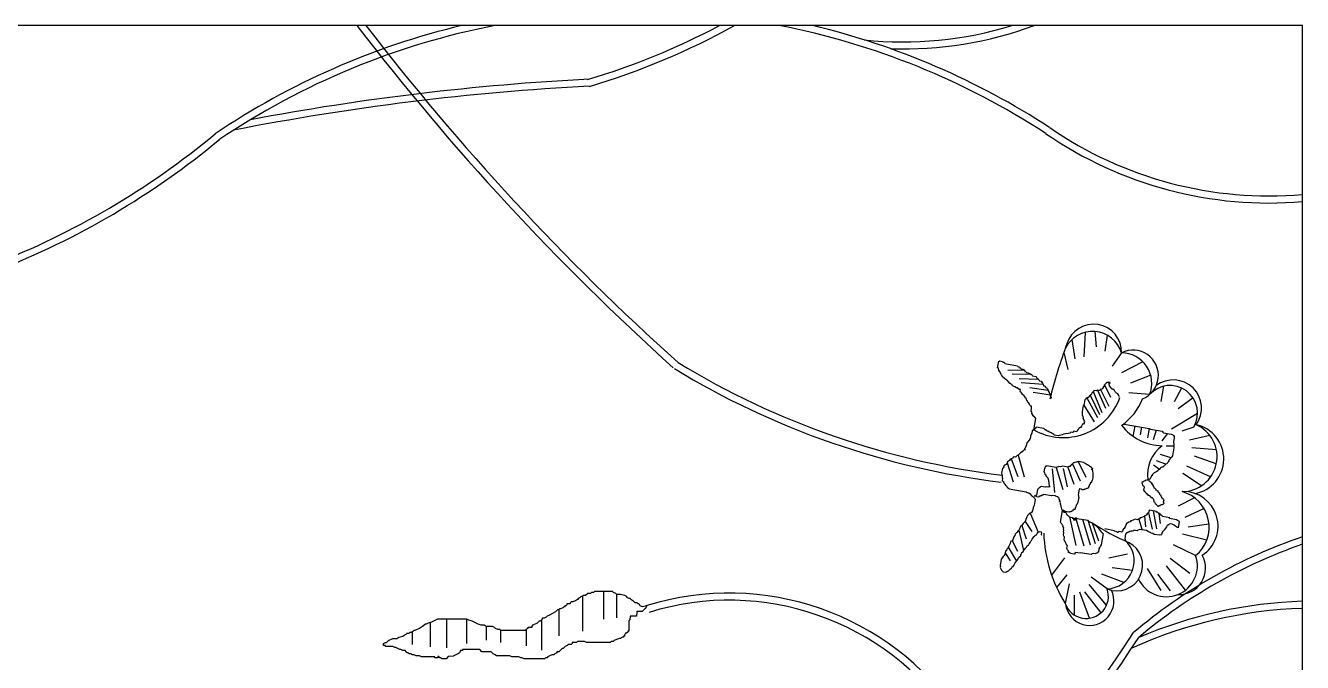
# Model space of a CAD drawing. Header units: millimetres. Extents: x 14385 to 129787, y 107826 to 186798.
# Drawn here: x 30049.3 to 30509.7, y 119709.5 to 119939.1 of the extents above; entities that cross this region are included whole.
import ezdxf

# ---------------------------------------------------------------- set-up
doc = ezdxf.new("R2010")
doc.units = ezdxf.units.MM
doc.header["$LTSCALE"] = 1000

msp = doc.modelspace()

# ---------------------------------------------------------------- linework, layer by layer
at = {"color": 251, "linetype": 'Continuous', "ltscale": 10}
for p, q in [((30426.54, 119825.93), (30427.6, 119819.04)), ((30431.35, 119828.54), (30430.82, 119819.75)), ((30434.82, 119828.83), (30435.33, 119823.32)), ((30439.27, 119827.51), (30438.4, 119821.74)), ((30423.62, 119821.23), (30425.08, 119815.11)), ((30444.48, 119821.16), (30441.04, 119816.36)), ((30452.17, 119817.92), (30444.47, 119813.93)), ((30409.47, 119814.88), (30403.49, 119814.78)), ((30411.93, 119813.34), (30405, 119813.41)), ((30414.36, 119811.58), (30407.55, 119811.74)), ((30454.96, 119813.08), (30447.67, 119810.25)), ((30416.22, 119809.71), (30408.27, 119810.29)), ((30418.04, 119807.62), (30411.35, 119808.53)), ((30418.83, 119805.94), (30412.59, 119806.88)), ((30434.2, 119807.24), (30437.38, 119799.66)), ((30435.8, 119807.71), (30438.64, 119801.18)), ((30436.88, 119807.89), (30439.88, 119801.95)), ((30438.34, 119809.63), (30440.45, 119805.14)), ((30454.56, 119806.11), (30447.04, 119806.76)), ((30459.59, 119809.1), (30458.59, 119803.64)), ((30466.1, 119808.46), (30463.47, 119803.53)), ((30430.84, 119802.33), (30434.58, 119796.32)), ((30431.88, 119804.9), (30435.74, 119797.87)), ((30433.2, 119805.9), (30436.48, 119798.94)), ((30470.23, 119804.92), (30464.81, 119800.96)), ((30471.87, 119799.28), (30462.46, 119793.65)), ((30448.66, 119791.05), (30449.33, 119794.78)), ((30451.29, 119791.55), (30451.79, 119794.34)), ((30454.38, 119793.87), (30453.84, 119790.5)), ((30456.99, 119793.26), (30455.87, 119789.74)), ((30470.46, 119794.32), (30466.2, 119792.97)), ((30460.98, 119792.12), (30458.95, 119789.38)), ((30476.33, 119791.31), (30468.95, 119789.64)), ((30407.16, 119784.21), (30409.39, 119776.5)), ((30462.26, 119783.34), (30458.47, 119784.55)), ((30463.29, 119787.5), (30460.58, 119787.51)), ((30478.65, 119786.13), (30469.75, 119786.91)), ((30478.61, 119781.12), (30470.75, 119783.89)), ((30403.27, 119781.5), (30405.33, 119774.67)), ((30404.72, 119782.95), (30407.04, 119776.53)), ((30419.45, 119779.3), (30420.33, 119770.8)), ((30420.87, 119779.78), (30423.27, 119771.92)), ((30423.43, 119779.46), (30424.86, 119772.84)), ((30425.09, 119779.97), (30427.23, 119773.84)), ((30426.72, 119781.1), (30429.54, 119775.07)), ((30428.87, 119781.95), (30431.63, 119776.33)), ((30458.13, 119779.05), (30456, 119780.67)), ((30460.45, 119781.01), (30457.07, 119782.24)), ((30476.58, 119776.44), (30468.03, 119780.25)), ((30473.3, 119773.25), (30466.54, 119777.69)), ((30470.75, 119768.91), (30464.91, 119765.85)), ((30474.22, 119765.02), (30467.28, 119761.81)), ((30409.67, 119760.41), (30412.11, 119756.73)), ((30411.56, 119763.31), (30414.41, 119756.49)), ((30425.64, 119761.99), (30427.96, 119751.7)), ((30427.88, 119761.77), (30430.89, 119751.56)), ((30430.34, 119761.14), (30433.12, 119751.95)), ((30432.27, 119760.79), (30434.97, 119752.4)), ((30450.65, 119761.23), (30451.72, 119757.59)), ((30452.76, 119762.42), (30453.09, 119758.37)), ((30454.2, 119763.42), (30455.5, 119757.54)), ((30455.8, 119764.18), (30457.1, 119757.75)), ((30457.93, 119763.17), (30458.42, 119759.57)), ((30407.38, 119757.17), (30409.14, 119749.95)), ((30408.55, 119758.91), (30410.07, 119754.14)), ((30433.81, 119759.85), (30436.13, 119753.37)), ((30475.15, 119753.61), (30466.44, 119755.77)), ((30475.98, 119759.37), (30468.44, 119758.25)), ((30403.57, 119751.13), (30406.57, 119746.07)), ((30405, 119753.42), (30406.89, 119749.6)), ((30471.17, 119748.08), (30463.18, 119751.97)), ((30402.5, 119749.02), (30404.3, 119746.14)), ((30423.9, 119747.2), (30419.23, 119741.04)), ((30446.57, 119748.52), (30439.88, 119747.15)), ((30469.04, 119741.62), (30462.02, 119747.02)), ((30448.37, 119742.68), (30441.04, 119743.59)), ((30453.63, 119743.37), (30458.65, 119735.5)), ((30467.47, 119735.55), (30460.65, 119744.38)), ((30421.07, 119736.5), (30424.86, 119741.09)), ((30425.56, 119737.87), (30424.16, 119730.8)), ((30439.04, 119730.18), (30432.74, 119737.6)), ((30439.26, 119736.06), (30433.48, 119740.31)), ((30445.23, 119738.3), (30437.29, 119741.42)), ((30457.4, 119741.4), (30461.99, 119735.41)), ((30248.66, 119732.67), (30249.4, 119733.04)), ((30248.66, 119732.3), (30248.66, 119732.67)), ((30249.4, 119733.04), (30249.77, 119733.41)), ((30249.77, 119733.41), (30250.14, 119733.41)), ((30250.14, 119733.41), (30250.51, 119733.78)), ((30250.14, 119733.41), (30250.14, 119720.79)), ((30250.51, 119733.78), (30251.25, 119733.78)), ((30251.25, 119733.78), (30251.99, 119734.52)), ((30251.99, 119734.52), (30253.1, 119734.52)), ((30253.1, 119734.52), (30253.47, 119734.89)), ((30253.47, 119734.89), (30254.2, 119734.89)), ((30254.2, 119734.89), (30254.57, 119735.26)), ((30254.57, 119735.26), (30260.86, 119735.26)), ((30257.72, 119735.26), (30257.72, 119725.2)), ((30260.86, 119735.26), (30261.23, 119734.89)), ((30261.23, 119734.89), (30261.97, 119734.52)), ((30261.97, 119734.52), (30262.34, 119734.15)), ((30262.34, 119734.15), (30262.34, 119725.6)), ((30262.34, 119734.15), (30263.82, 119734.15)), ((30263.82, 119734.15), (30265.3, 119733.78)), ((30265.3, 119733.78), (30266.04, 119733.41)), ((30266.04, 119733.41), (30266.04, 119733.04)), ((30266.04, 119733.04), (30266.78, 119732.67)), ((30266.78, 119732.67), (30267.15, 119732.67)), ((30267.15, 119732.67), (30267.52, 119732.3)), ((30427.42, 119733.83), (30427.43, 119726.65)), ((30432.86, 119725.48), (30429.4, 119734.85)), ((30437.08, 119727.46), (30431.24, 119735.03)), ((30238.3, 119726.74), (30240.52, 119727.85)), ((30240.52, 119727.85), (30240.89, 119728.22)), ((30240.89, 119728.22), (30241.26, 119728.59)), ((30241.26, 119728.59), (30241.63, 119728.59)), ((30241.63, 119728.59), (30242, 119728.96)), ((30241.63, 119728.59), (30241.63, 119719.19)), ((30242, 119728.96), (30242.37, 119728.96)), ((30242.37, 119728.96), (30243.11, 119729.33)), ((30243.11, 119729.33), (30243.48, 119729.7)), ((30243.48, 119729.7), (30243.85, 119729.7)), ((30243.85, 119729.7), (30243.85, 119730.07)), ((30243.85, 119730.07), (30244.22, 119730.07)), ((30244.22, 119730.07), (30244.59, 119730.44)), ((30244.59, 119730.44), (30244.59, 119730.81)), ((30244.59, 119730.81), (30245.7, 119730.81)), ((30245.7, 119730.81), (30246.07, 119731.56)), ((30246.07, 119731.56), (30246.81, 119731.56)), ((30246.81, 119731.56), (30247.55, 119731.93)), ((30247.55, 119731.93), (30248.29, 119732.3)), ((30248.29, 119732.3), (30248.66, 119732.3)), ((30267.52, 119732.3), (30268.26, 119731.93)), ((30268.26, 119731.93), (30269, 119731.18)), ((30269, 119731.18), (30269.74, 119731.18)), ((30269.74, 119727.85), (30269.54, 119726.26)), ((30269.74, 119731.18), (30270.11, 119730.81)), ((30271.59, 119727.85), (30269.74, 119727.85)), ((30270.11, 119730.81), (30270.48, 119730.81)), ((30270.48, 119730.81), (30270.85, 119730.07)), ((30270.85, 119730.07), (30271.59, 119729.7)), ((30271.59, 119729.7), (30273.35, 119730.03)), ((30271.96, 119728.22), (30271.59, 119727.85)), ((30272.33, 119728.59), (30271.96, 119728.22)), ((30272.66, 119728.96), (30272.33, 119728.59)), ((30273.13, 119729.49), (30272.66, 119728.96)), ((30273.35, 119730.03), (30273.13, 119729.49)), ((30192.44, 119722.67), (30193.54, 119723.41)), ((30193.54, 119723.41), (30193.91, 119723.41)), ((30193.91, 119723.41), (30194.65, 119723.78)), ((30194.65, 119723.78), (30195.76, 119724.15)), ((30195.21, 119723.97), (30195.21, 119715.18)), ((30195.76, 119724.15), (30196.5, 119724.52)), ((30196.5, 119724.52), (30197.24, 119724.89)), ((30197.24, 119724.89), (30197.98, 119725.26)), ((30197.98, 119725.26), (30208.34, 119725.26)), ((30201.09, 119725.26), (30201.09, 119714.78)), ((30208.34, 119725.26), (30208.34, 119716.38)), ((30208.34, 119725.26), (30209.08, 119724.89)), ((30209.08, 119724.89), (30210.19, 119724.52)), ((30210.19, 119724.52), (30210.93, 119724.15)), ((30210.93, 119724.15), (30211.67, 119723.78)), ((30211.67, 119723.78), (30212.41, 119723.41)), ((30212.41, 119723.41), (30213.52, 119723.04)), ((30232.38, 119723.04), (30233.86, 119723.78)), ((30233.86, 119723.78), (30234.6, 119724.52)), ((30234.6, 119724.52), (30234.97, 119724.52)), ((30234.97, 119724.52), (30235.34, 119724.89)), ((30235.34, 119724.89), (30235.71, 119725.26)), ((30235.34, 119724.89), (30235.34, 119713.98)), ((30235.71, 119725.26), (30235.71, 119725.63)), ((30235.71, 119725.63), (30236.45, 119725.63)), ((30236.45, 119725.63), (30237.19, 119726)), ((30237.19, 119726), (30237.56, 119726.37)), ((30237.56, 119726.37), (30238.3, 119726.74)), ((30267.15, 119724.89), (30266.78, 119724.52)), ((30266.78, 119724.52), (30266.78, 119720.82)), ((30267.32, 119726.26), (30267.15, 119724.89)), ((30269.54, 119726.26), (30267.32, 119726.26)), ((30183.93, 119718.6), (30185.41, 119718.97)), ((30185.41, 119718.97), (30185.78, 119719.34)), ((30185.78, 119719.34), (30186.52, 119719.71)), ((30186.52, 119719.71), (30186.89, 119720.08)), ((30186.89, 119720.08), (30187.63, 119720.08)), ((30187.63, 119720.08), (30188, 119720.45)), ((30188, 119720.45), (30188.37, 119720.45)), ((30188.37, 119720.45), (30189.11, 119720.82)), ((30188.74, 119720.63), (30188.74, 119715.98)), ((30189.11, 119720.82), (30189.48, 119721.19)), ((30189.48, 119721.19), (30189.85, 119721.19)), ((30189.85, 119721.19), (30191.33, 119721.93)), ((30191.33, 119721.93), (30192.44, 119722.67)), ((30213.52, 119723.04), (30214.63, 119723.04)), ((30214.63, 119723.04), (30215.37, 119722.67)), ((30215.37, 119722.67), (30215.37, 119717.58)), ((30215.37, 119722.67), (30217.59, 119722.67)), ((30217.59, 119722.67), (30218.33, 119722.3)), ((30218.33, 119722.3), (30218.7, 119721.93)), ((30218.7, 119721.93), (30219.44, 119721.56)), ((30219.44, 119721.56), (30220.18, 119721.56)), ((30220.18, 119721.56), (30220.55, 119721.19)), ((30220.55, 119721.19), (30220.55, 119716.78)), ((30220.55, 119721.19), (30229.79, 119721.19)), ((30229.79, 119721.56), (30230.53, 119721.93)), ((30229.79, 119721.19), (30229.79, 119721.56)), ((30229.79, 119721.19), (30229.79, 119715.58)), ((30230.53, 119721.93), (30230.53, 119722.3)), ((30230.53, 119722.3), (30232.01, 119722.3)), ((30232.01, 119722.67), (30232.38, 119723.04)), ((30232.01, 119722.3), (30232.01, 119722.67)), ((30265.3, 119718.97), (30264.93, 119718.97)), ((30264.93, 119718.97), (30264.93, 119718.6)), ((30265.67, 119720.08), (30265.3, 119719.34)), ((30265.3, 119719.34), (30265.3, 119718.97)), ((30266.04, 119720.08), (30265.67, 119720.08)), ((30266.41, 119720.45), (30266.04, 119720.08)), ((30266.78, 119720.82), (30266.41, 119720.82)), ((30266.41, 119720.82), (30266.41, 119720.45)), ((30178.38, 119716.38), (30179.12, 119716.75)), ((30178.38, 119715.64), (30178.38, 119716.38)), ((30179.12, 119715.64), (30178.38, 119715.64)), ((30179.12, 119716.75), (30179.49, 119716.75)), ((30179.12, 119715.27), (30179.12, 119715.64)), ((30181.71, 119715.27), (30179.12, 119715.27)), ((30179.49, 119716.75), (30179.86, 119717.12)), ((30179.86, 119717.12), (30180.23, 119717.49)), ((30180.23, 119717.49), (30181.71, 119718.23)), ((30181.71, 119718.23), (30183.19, 119718.23)), ((30182.45, 119714.9), (30181.71, 119715.27)), ((30182.82, 119714.9), (30182.45, 119714.9)), ((30183.56, 119714.53), (30182.82, 119714.9)), ((30183.19, 119718.23), (30183.93, 119718.6)), ((30184.3, 119714.16), (30183.56, 119714.53)), ((30184.67, 119714.16), (30184.3, 119714.16)), ((30185.41, 119713.79), (30184.67, 119714.16)), ((30213.15, 119714.16), (30206.86, 119714.16)), ((30206.86, 119714.16), (30206.86, 119713.79)), ((30213.89, 119713.42), (30213.15, 119714.16)), ((30242.74, 119714.53), (30241.63, 119713.42)), ((30243.11, 119714.53), (30242.74, 119714.53)), ((30243.85, 119715.27), (30243.11, 119714.53)), ((30244.59, 119715.64), (30243.85, 119715.27)), ((30244.96, 119716.01), (30244.59, 119715.64)), ((30246.07, 119716.01), (30244.96, 119716.01)), ((30246.44, 119716.38), (30246.07, 119716.01)), ((30247.92, 119716.75), (30246.44, 119716.75)), ((30246.44, 119716.75), (30246.44, 119716.38)), ((30248.29, 119717.12), (30247.92, 119716.75)), ((30250.88, 119717.12), (30248.29, 119717.12)), ((30251.62, 119716.75), (30250.88, 119717.12)), ((30260.12, 119716.75), (30251.62, 119716.75)), ((30260.49, 119717.12), (30260.12, 119716.75)), ((30261.23, 119717.12), (30260.49, 119717.12)), ((30261.6, 119717.49), (30261.23, 119717.12)), ((30262.34, 119717.86), (30261.6, 119717.49)), ((30263.45, 119718.23), (30262.34, 119717.86)), ((30263.82, 119718.23), (30263.45, 119718.23)), ((30264.56, 119718.6), (30263.82, 119718.23)), ((30264.93, 119718.6), (30264.56, 119718.6)), ((30186.15, 119713.79), (30185.41, 119713.79)), ((30186.52, 119713.42), (30186.15, 119713.79)), ((30186.89, 119713.04), (30186.52, 119713.42)), ((30187.26, 119713.04), (30186.89, 119713.04)), ((30187.63, 119712.67), (30187.26, 119713.04)), ((30188.37, 119712.67), (30187.63, 119712.67)), ((30188.74, 119712.3), (30188.37, 119712.67)), ((30189.48, 119712.3), (30188.74, 119712.3)), ((30190.22, 119711.93), (30189.48, 119712.3)), ((30191.33, 119711.93), (30190.22, 119711.93)), ((30192.07, 119711.56), (30191.33, 119711.93)), ((30196.87, 119711.56), (30192.07, 119711.56)), ((30196.87, 119711.19), (30196.87, 119711.56)), ((30197.98, 119711.19), (30196.87, 119711.19)), ((30198.35, 119711.64), (30197.98, 119711.64)), ((30197.98, 119711.64), (30197.98, 119711.19)), ((30198.72, 119711.26), (30198.35, 119711.64)), ((30199.09, 119711.26), (30198.72, 119711.26)), ((30199.46, 119710.89), (30199.09, 119711.26)), ((30199.83, 119710.89), (30199.46, 119710.89)), ((30200.95, 119710.82), (30199.83, 119710.89)), ((30201.67, 119711.71), (30200.95, 119710.82)), ((30203.47, 119711.79), (30201.67, 119711.71)), ((30205.46, 119712.71), (30203.47, 119711.79)), ((30205.75, 119713.04), (30205.46, 119712.71)), ((30206.12, 119713.79), (30205.75, 119713.04)), ((30206.86, 119713.79), (30206.12, 119713.79)), ((30217.22, 119713.42), (30213.89, 119713.42)), ((30217.96, 119712.67), (30217.22, 119713.42)), ((30218.7, 119712.3), (30217.96, 119712.67)), ((30219.07, 119711.93), (30218.7, 119712.3)), ((30223.87, 119711.93), (30219.07, 119711.93)), ((30224.61, 119711.56), (30223.87, 119711.93)), ((30227.2, 119711.56), (30224.61, 119711.56)), ((30227.94, 119711.19), (30227.2, 119711.56)), ((30228.31, 119711.19), (30227.94, 119711.19)), ((30229.05, 119710.82), (30228.31, 119711.19)), ((30236.45, 119710.82), (30229.05, 119710.82)), ((30236.82, 119711.19), (30236.45, 119710.82)), ((30237.56, 119711.19), (30236.82, 119711.19)), ((30238.3, 119711.93), (30237.56, 119711.56)), ((30237.56, 119711.56), (30237.56, 119711.19)), ((30239.04, 119712.3), (30238.3, 119711.93)), ((30239.78, 119712.3), (30239.04, 119712.3)), ((30240.15, 119712.67), (30239.78, 119712.3)), ((30240.89, 119713.04), (30240.15, 119712.67)), ((30241.63, 119713.42), (30240.89, 119713.42)), ((30240.89, 119713.42), (30240.89, 119713.04))]:
    msp.add_line(p, q, dxfattribs=at)
at = {"color": 252}
msp.add_lwpolyline([(29549.67, 117854.15), (30509.67, 117854.15), (30509.67, 119939.15), (29549.67, 119939.15)], close=True, dxfattribs=at)
at = {"color": 251, "linetype": 'Continuous', "ltscale": 10}
for points in [[(30409.4, 119786.54), (30409.61, 119786.5), (30409.69, 119786.93), (30409.94, 119787.1), (30410.02, 119787.53), (30410.34, 119788.13), (30410.46, 119788.76), (30411.29, 119789.71), (30411.62, 119790.31), (30411.85, 119791.59), (30412.18, 119792.19), (30412.33, 119793.04), (30412.62, 119793.43), (30412.83, 119793.39), (30413.56, 119797.44), (30413.39, 119797.69), (30413.18, 119797.73), (30413.21, 119797.94), (30412.83, 119798.23), (30412.13, 119799.23), (30412.21, 119799.66), (30411.86, 119800.16), (30412.05, 119801.23), (30411.95, 119801.9), (30411.74, 119801.94), (30411.36, 119802.23), (30411.22, 119802.7), (30410.87, 119803.2), (30410.66, 119803.24), (30410.52, 119803.7), (30410.56, 119803.91), (30410.35, 119803.95), (30410.21, 119804.42), (30410.04, 119804.67), (30409.65, 119804.96), (30409.69, 119805.17), (30409.17, 119805.93), (30408.74, 119806), (30408.78, 119806.21), (30408.43, 119806.72), (30408.22, 119806.76), (30408.26, 119806.97), (30408.04, 119807.01), (30407.87, 119807.26), (30407.99, 119807.9), (30407.56, 119807.97), (30406.79, 119808.55), (30406.57, 119808.59), (30405.97, 119808.92), (30405.55, 119809), (30405.37, 119809.25), (30405.16, 119809.29), (30404.99, 119809.54), (30405.03, 119809.75), (30404.6, 119809.83), (30404.43, 119810.08), (30404.21, 119810.12), (30403.87, 119810.62), (30403.65, 119810.66), (30403.3, 119811.16), (30403.09, 119811.2), (30402.92, 119811.45), (30402.7, 119811.49), (30402.32, 119811.78), (30402.36, 119811.99), (30401.93, 119812.07), (30401.76, 119812.32), (30401.8, 119812.53), (30401.37, 119812.61), (30401.45, 119813.04), (30401.23, 119813.07), (30401.06, 119813.33), (30401.1, 119813.54), (30400.89, 119813.58), (30400.92, 119813.79), (30400.58, 119814.29), (30400.61, 119814.51), (30400.19, 119814.58), (30400.27, 119815.01), (30400.09, 119815.26), (30400.13, 119815.47), (30399.96, 119815.72), (30399.74, 119815.76), (30400.17, 119818.1), (30400.38, 119818.07), (30400.63, 119818.24), (30401.48, 119818.09), (30401.65, 119817.83), (30402.08, 119817.76), (30402.43, 119817.26), (30406.9, 119816.45), (30407.07, 119816.2), (30407.49, 119816.12), (30407.46, 119815.91), (30408.09, 119815.79), (30408.06, 119815.58), (30408.23, 119815.33), (30408.87, 119815.21), (30409.47, 119814.88), (30409.43, 119814.67), (30409.64, 119814.63), (30409.6, 119814.42), (30410.03, 119814.34), (30410.2, 119814.09), (30410.84, 119813.98), (30411.23, 119813.69), (30411.44, 119813.65), (30411.83, 119813.36), (30412.04, 119813.32), (30412.21, 119813.07), (30412.39, 119812.82), (30413.67, 119812.59), (30413.8, 119812.12), (30414.01, 119812.08), (30414.4, 119811.79), (30414.36, 119811.58), (30414.58, 119811.54), (30414.92, 119811.04), (30415.56, 119810.92), (30415.52, 119810.71), (30415.74, 119810.67), (30415.91, 119810.42), (30415.87, 119810.21), (30416.22, 119809.71), (30416.18, 119809.49), (30416.39, 119809.46), (30416.36, 119809.24), (30416.99, 119809.13), (30416.96, 119808.91), (30417.13, 119808.66), (30417.34, 119808.62), (30417.69, 119808.12), (30417.9, 119808.08), (30417.83, 119807.66), (30418.04, 119807.62), (30418, 119807.41), (30418.35, 119806.9), (30418.31, 119806.69), (30418.49, 119806.44), (30418.7, 119806.4), (30418.62, 119805.98), (30418.83, 119805.94), (30418.76, 119805.51), (30418.93, 119805.26), (30419.14, 119805.22), (30419.07, 119804.8), (30418.64, 119804.87)], [(30443.52, 119805.17), (30443.55, 119805.36), (30443.43, 119805.76), (30443.17, 119806.38), (30442.65, 119806.66), (30442.16, 119807.13), (30441.86, 119807.56), (30441.37, 119808.03), (30441.01, 119808.1), (30440.7, 119808.53), (30440.07, 119809.22), (30440.1, 119809.4), (30439.95, 119809.62), (30440.05, 119810.17), (30440.23, 119810.14), (30440.3, 119810.51), (30439.93, 119810.58), (30439.72, 119810.43), (30439.16, 119810.52), (30438.95, 119810.37), (30438.91, 119810.19), (30438.7, 119810.04), (30438.45, 119809.7), (30438.23, 119809.55), (30438.13, 119809), (30437.91, 119808.85), (30437.63, 119808.33), (30437.41, 119808.18), (30437.38, 119807.99), (30437.01, 119808.06), (30436.76, 119807.73), (30436.36, 119807.61), (30435.8, 119807.71), (30435.59, 119807.56), (30435.37, 119807.41), (30434.45, 119807.57), (30434.42, 119807.39), (30434.2, 119807.24), (30433.95, 119806.9), (30433.73, 119806.75), (30433.63, 119806.2), (30433.41, 119806.05), (30433.23, 119806.08), (30433.2, 119805.9), (30432.95, 119805.56), (30432.76, 119805.59), (30432.69, 119805.23), (30432.48, 119805.08), (30432.29, 119805.11), (30432.26, 119804.92), (30432.08, 119804.96), (30431.67, 119804.84), (30431.61, 119804.47), (30431.39, 119804.32), (30431.17, 119804.17), (30430.84, 119802.33), (30430.62, 119802.18), (30430.22, 119799.97), (30430.31, 119799.38), (30430.21, 119798.83), (30430.48, 119798.21), (30430.56, 119797.62), (30430.53, 119797.44), (30430.83, 119797), (30430.95, 119796.6), (30430.91, 119796.42), (30431.1, 119796.38), (30431, 119795.83), (30430.75, 119795.5), (30430.35, 119795.38), (30430.03, 119794.68), (30429.78, 119794.34), (30429.74, 119794.16), (30429.56, 119794.19), (30429.16, 119794.07), (30429.09, 119793.7), (30428.87, 119793.55), (30428.69, 119793.59), (30428.59, 119793.03), (30428.37, 119792.88), (30428.16, 119792.73), (30427.24, 119792.9), (30426.99, 119792.56), (30426.77, 119792.41), (30426.22, 119792.51), (30425.78, 119792.21), (30425.38, 119792.09), (30424.21, 119791.92), (30423.62, 119791.84), (30423, 119791.57), (30422.6, 119791.45), (30422.02, 119791.37), (30421.62, 119791.25), (30420.33, 119791.48), (30419.99, 119791.73), (30419.66, 119791.98), (30419.47, 119792.02), (30419.14, 119792.27), (30418.62, 119792.55), (30418.44, 119792.58), (30417.92, 119792.87), (30417.55, 119792.94), (30417.4, 119793.15), (30417.22, 119793.19), (30417.25, 119793.37), (30416.88, 119793.44), (30416.73, 119793.65), (30416.39, 119793.9), (30413.63, 119794.4), (30413.57, 119794.04), (30413.38, 119794.07), (30412.83, 119793.39)], [(30445.01, 119795.42), (30445.44, 119795.48), (30454.38, 119793.87), (30454.89, 119793.64), (30459.09, 119792.88), (30459.31, 119792.56), (30459.56, 119792.37), (30462.4, 119791.86), (30462.65, 119791.67), (30462.92, 119791.62), (30463.14, 119791.3), (30463.37, 119790.98), (30463.45, 119790.69), (30463.16, 119789.06), (30463.24, 119788.77), (30463.33, 119788.47), (30463.28, 119788.2), (30463.34, 119787.77), (30463.25, 119787.23), (30463.33, 119786.93), (30462.82, 119784.08), (30462.61, 119783.7), (30462.42, 119783.46), (30462.1, 119783.23), (30461.9, 119782.85), (30461.55, 119782.49), (30461.5, 119782.22), (30461.29, 119781.84), (30461.11, 119781.59), (30460.92, 119781.35), (30460.74, 119781.1), (30460.45, 119781.01), (30460.1, 119780.66), (30459.92, 119780.41), (30459.6, 119780.19), (30459.28, 119779.97), (30458.98, 119779.88), (30458.53, 119779.68), (30458.32, 119779.3), (30458.13, 119779.05), (30457.68, 119778.85), (30457.49, 119778.61), (30457.01, 119778.27), (30456.72, 119778.19), (30456.24, 119777.85), (30455.92, 119777.63), (30455.73, 119777.39), (30455.55, 119777.14), (30455.5, 119776.87), (30455.2, 119776.78), (30455.16, 119776.51), (30454.97, 119776.26), (30454.92, 119775.99), (30454.74, 119775.75), (30453.95, 119775.43)], [(30409.89, 119786.1), (30409.56, 119786.16), (30409, 119785.92), (30408.58, 119785.48), (30408, 119785.08), (30407.58, 119784.64), (30407.16, 119784.21), (30406.8, 119784.1), (30406.41, 119783.83), (30406.19, 119783.53), (30405.69, 119783.62), (30405.33, 119783.52), (30405.27, 119783.19), (30404.72, 119782.95), (30404.33, 119782.68), (30404.11, 119782.37), (30403.72, 119782.1), (30403.33, 119781.83), (30403.27, 119781.5), (30403.04, 119781.2), (30402.82, 119780.9), (30402.43, 119780.63), (30402.04, 119780.36), (30401.98, 119780.03), (30401.76, 119779.73), (30401.53, 119779.43), (30401.23, 119777.78), (30401.31, 119777.26), (30401.42, 119776.9), (30401.36, 119776.57), (30401.46, 119776.21), (30401.57, 119775.85), (30401.45, 119775.19), (30401.72, 119774.8), (30401.99, 119774.41), (30402.09, 119774.05), (30402.39, 119773.83), (30402.66, 119773.44), (30402.96, 119773.21), (30403.07, 119772.85), (30403.37, 119772.63), (30403.67, 119772.4), (30403.97, 119772.18), (30410.07, 119771.08), (30410.37, 119770.85), (30411.02, 119770.73), (30411.46, 119770.31), (30411.73, 119769.92), (30412.03, 119769.7), (30412.33, 119769.47), (30412.63, 119769.25), (30412.9, 119768.86), (30413.2, 119768.64), (30413.3, 119768.28), (30412.92, 119766.13), (30412.6, 119765.34), (30412.39, 119764.18), (30411.94, 119763.58), (30411.56, 119763.31), (30411.2, 119763.21), (30410.94, 119762.74), (30410.55, 119762.47), (30410.3, 119762), (30409.95, 119761.04), (30409.67, 119760.41), (30409.45, 119760.11), (30409.03, 119759.68), (30408.55, 119758.91), (30408.19, 119758.81), (30407.93, 119758.34), (30407.59, 119757.38), (30407.17, 119756.95), (30406.72, 119756.35), (30406.33, 119756.08), (30406.11, 119755.78), (30406.02, 119755.28), (30405.6, 119754.85), (30405.54, 119754.52), (30405.23, 119753.72), (30405, 119753.42), (30404.45, 119753.18), (30404.3, 119752.36), (30404.05, 119751.89), (30403.79, 119751.43), (30403.57, 119751.13), (30403.31, 119750.66), (30403.09, 119750.36), (30403, 119749.87), (30402.61, 119749.6), (30402.4, 119748.44), (30402.18, 119748.14), (30401.76, 119747.7), (30401.53, 119747.4), (30401.08, 119746.8), (30400.67, 119744.49), (30400.77, 119744.13), (30400.71, 119743.8), (30400.95, 119743.25), (30401.22, 119742.86), (30401.49, 119742.47), (30401.79, 119742.25), (30402.45, 119742.13), (30402.98, 119742.2), (30403.36, 119742.47), (30403.72, 119742.58), (30404.14, 119743.01), (30404.37, 119743.31), (30404.76, 119743.58), (30405.01, 119744.05), (30405.37, 119744.16), (30405.6, 119744.46), (30405.85, 119744.92), (30406.1, 119745.39), (30406.36, 119745.85), (30406.78, 119746.29), (30407, 119746.59), (30407.23, 119746.89), (30407.29, 119747.22), (30407.7, 119747.65), (30408.09, 119747.92), (30408.18, 119748.42), (30408.41, 119748.72), (30408.5, 119749.21), (30408.86, 119749.32), (30409.08, 119749.62), (30409.14, 119749.95), (30409.56, 119750.38), (30409.78, 119750.68), (30410.2, 119751.12), (30410.46, 119751.58), (30410.85, 119751.85), (30411.07, 119752.15), (30411.3, 119752.45), (30411.52, 119752.75), (30411.77, 119753.22), (30412, 119753.52), (30412.25, 119753.99), (30412.48, 119754.29), (30412.93, 119754.89), (30413.35, 119755.32), (30413.74, 119755.59), (30413.96, 119755.89), (30414.18, 119756.19), (30414.41, 119756.49), (30415.13, 119756.7), (30415.46, 119756.64), (30415.56, 119756.28), (30415.44, 119755.62), (30415.58, 119755.43)], [(30433.94, 119779.51), (30433.79, 119779.73), (30433.61, 119779.76), (30433.27, 119780.01), (30432.94, 119780.26), (30432.6, 119780.51), (30432.27, 119780.77), (30432.08, 119780.8), (30431.75, 119781.05), (30431.41, 119781.3), (30431.04, 119781.37), (30430.89, 119781.58), (30428.87, 119781.95), (30428.47, 119781.83), (30428.07, 119781.71), (30427.66, 119781.6), (30427.26, 119781.48), (30427.08, 119781.51), (30426.83, 119781.18), (30426.61, 119781.03), (30426.39, 119780.87), (30426.36, 119780.69), (30426.14, 119780.54), (30425.96, 119780.57), (30425.89, 119780.2), (30425.71, 119780.24), (30425.68, 119780.05), (30425.31, 119780.12), (30425.09, 119779.97), (30423.25, 119780.3), (30422.85, 119780.18), (30422.45, 119780.07), (30421.89, 119780.17), (30421.68, 119780.02), (30421.28, 119779.9), (30420.87, 119779.78), (30417.38, 119780.41), (30417.34, 119780.23), (30417.16, 119780.26), (30416.94, 119780.11), (30416.84, 119779.56), (30416.66, 119779.59), (30416.43, 119778.3), (30416.61, 119778.27), (30416.73, 119777.87), (30416.85, 119777.46), (30417.18, 119777.21), (30417.11, 119776.85), (30417.45, 119776.59), (30417.6, 119776.38), (30417.93, 119776.13), (30417.87, 119775.76), (30418.05, 119775.72), (30418.02, 119775.54), (30418.17, 119775.32), (30418.1, 119774.95), (30418.22, 119774.55), (30418.19, 119774.37), (30418.3, 119773.97), (30418.39, 119773.38), (30418.35, 119773.2), (30418.51, 119772.98), (30418.69, 119772.95), (30418.32, 119773.01), (30418.29, 119772.83), (30417.89, 119772.71), (30417.33, 119772.81), (30416.93, 119772.69), (30415.46, 119772.96), (30415.24, 119772.81), (30415.03, 119772.66), (30414.84, 119772.69), (30414.81, 119772.51), (30414.59, 119772.36), (30414.56, 119772.17), (30414.12, 119771.87), (30413.76, 119769.84), (30413.57, 119769.88), (30413.51, 119769.51), (30412.95, 119769.61), (30413.87, 119769.44)], [(30433.94, 119779.51), (30433.66, 119778.99), (30433.94, 119779.51), (30433.84, 119778.96), (30433.99, 119778.74), (30434.16, 119777.57), (30434.08, 119776.06), (30433.91, 119775.14), (30433.69, 119774.99), (30433.63, 119774.62), (30433.38, 119774.29), (30433.19, 119774.32), (30433.09, 119773.77), (30432.84, 119773.43), (30432.77, 119773.06), (30432.56, 119772.91), (30432.49, 119772.54), (30432.27, 119772.39), (30432.06, 119772.24), (30431.87, 119772.28), (30431.65, 119772.13), (30431.44, 119771.97), (30431.25, 119772.01), (30431.04, 119771.86), (30430.85, 119771.89), (30430.63, 119771.74), (30430.27, 119771.81), (30429.93, 119772.06), (30429.38, 119772.16), (30429.16, 119772), (30428.8, 119769.98), (30428.95, 119769.76), (30428.88, 119769.39), (30429, 119768.99), (30428.6, 119766.78), (30428.38, 119766.63), (30428.35, 119766.45), (30428.13, 119766.29), (30428, 119765.56), (30427.78, 119765.41), (30427.68, 119764.85), (30427.46, 119764.7), (30427.28, 119764.74), (30427.25, 119764.55), (30427.03, 119764.4), (30426.84, 119764.43), (30426.78, 119764.07), (30426.41, 119764.13), (30426.38, 119763.95), (30426.16, 119763.8), (30425.79, 119763.86), (30425.57, 119763.71), (30424.1, 119763.98), (30423.77, 119764.23), (30423.58, 119764.26), (30423.43, 119764.48), (30423.06, 119764.55), (30422.91, 119764.76), (30422.95, 119764.95), (30422.8, 119765.17), (30422.86, 119765.53), (30422.68, 119765.57), (30422.74, 119765.94), (30422.59, 119766.15), (30422.44, 119766.37), (30422.51, 119766.74), (30422.36, 119766.96), (30422.39, 119767.14), (30422.27, 119767.54), (30422.09, 119767.58), (30422.19, 119768.13), (30422.01, 119768.16), (30422.07, 119768.53), (30421.92, 119768.75), (30421.74, 119768.78), (30421.77, 119768.97), (30421.59, 119769), (30421.44, 119769.22), (30420.88, 119769.32), (30420.55, 119769.57), (30419.45, 119769.77), (30419.23, 119769.62), (30416.47, 119770.11), (30416.25, 119769.96), (30416.03, 119769.81), (30415.85, 119769.85), (30415.41, 119769.54), (30415.23, 119769.58), (30415.01, 119769.43), (30414.83, 119769.46), (30414.61, 119769.31), (30414.58, 119769.12), (30413.84, 119769.26), (30413.69, 119769.47), (30413.51, 119769.51)], [(30455.29, 119774.14), (30455.92, 119772.98), (30456.05, 119772.53), (30456.46, 119772.46), (30456.62, 119772.22), (30456.79, 119771.98), (30456.75, 119771.78), (30457.16, 119771.7), (30457.12, 119771.5), (30457.53, 119771.43), (30457.49, 119771.22), (30457.66, 119770.98), (30457.86, 119770.95), (30458.03, 119770.71), (30457.99, 119770.5), (30458.2, 119770.47), (30458.16, 119770.26), (30458.33, 119770.02), (30458.53, 119769.99), (30458.49, 119769.78), (30458.82, 119769.3), (30458.79, 119769.1), (30459.16, 119768.82), (30459.12, 119768.62), (30459.53, 119768.55), (30459.45, 119768.14), (30459.66, 119768.1), (30459.51, 119767.29), (30459.68, 119767.05), (30459.64, 119766.85), (30459.36, 119766.48), (30459.16, 119766.51), (30459.12, 119766.31), (30458.72, 119766.38), (30458.48, 119766.22), (30458.24, 119766.05), (30458.03, 119766.09), (30457.79, 119765.92), (30457.76, 119765.72), (30457.55, 119765.75), (30457.39, 119765.99), (30457.22, 119766.23), (30457.05, 119766.47), (30456.85, 119766.51), (30456.69, 119766.75), (30456.52, 119766.99), (30456.56, 119767.19), (30456.35, 119767.23), (30456.19, 119767.47), (30456.13, 119768.32), (30455.93, 119768.36), (30455.76, 119768.6), (30455.59, 119768.84), (30455.19, 119768.91), (30455.02, 119769.15), (30455.06, 119769.35), (30454.65, 119769.43), (30454.69, 119769.63), (30454.08, 119769.74), (30454.12, 119769.94), (30453.71, 119770.02), (30453.75, 119770.22), (30453.58, 119770.46), (30453.38, 119770.5), (30453.21, 119770.74), (30453.04, 119770.98), (30452.84, 119771.01), (30452.88, 119771.22), (30452.54, 119771.7), (30452.73, 119772.71), (30452.56, 119772.95), (30452.16, 119773.03), (30452.19, 119773.23), (30451.93, 119774.12), (30452.04, 119774.73), (30452.25, 119774.69), (30452.49, 119774.86), (30452.73, 119775.02), (30452.97, 119775.19), (30453.17, 119775.15), (30453.21, 119775.36), (30453.82, 119775.25), (30453.85, 119775.45), (30454.26, 119775.38), (30454.22, 119775.17), (30454.42, 119775.14), (30454.59, 119774.9), (30454.76, 119774.66), (30454.96, 119774.62), (30455.13, 119774.38), (30455.09, 119774.18), (30455.29, 119774.14)], [(30427.75, 119761.04), (30427.88, 119761.77), (30428.4, 119761.49), (30432.27, 119760.79), (30432.6, 119760.54), (30432.94, 119760.29), (30433.64, 119759.97), (30433.97, 119759.72), (30434.31, 119759.47), (30434.83, 119759.19), (30434.98, 119758.97), (30435.16, 119758.94), (30435.5, 119758.69), (30435.65, 119758.47), (30435.62, 119758.28), (30435.98, 119758.22), (30436.1, 119757.82), (30436.44, 119757.57), (30436.4, 119757.38), (30436.77, 119757.31), (30436.92, 119757.1), (30437.04, 119756.7), (30437.37, 119756.44), (30437.56, 119756.41), (30437.52, 119756.23), (30437.68, 119756.01), (30437.86, 119755.98), (30437.13, 119751.92), (30436.88, 119751.59), (30436.59, 119751.07), (30436.31, 119750.55), (30436.11, 119749.44), (30435.89, 119749.29), (30435.83, 119748.93), (30435.46, 119748.99), (30435.24, 119748.84), (30434.84, 119748.72), (30434.47, 119748.79), (30433.88, 119748.71), (30433.67, 119748.55), (30433.45, 119748.4), (30429.59, 119749.1), (30429.55, 119748.92), (30427.9, 119749.22), (30427.39, 119748.55), (30426.11, 119748.78), (30425.96, 119749), (30425.59, 119749.06), (30425.62, 119749.25), (30425.25, 119749.31), (30425.29, 119749.5), (30425.17, 119749.9), (30425.02, 119750.12), (30424.87, 119750.33), (30424.75, 119750.74), (30424.92, 119751.66), (30424.76, 119751.87), (30424.58, 119751.91), (30424.61, 119752.09), (30424.31, 119752.53), (30424.19, 119752.93), (30424.04, 119753.15), (30423.93, 119753.55), (30423.78, 119753.77), (30423.94, 119754.69), (30423.79, 119754.9), (30423.64, 119755.12), (30423.52, 119755.52), (30423.69, 119756.44), (30423.54, 119756.66), (30423.64, 119757.21), (30423.49, 119757.43), (30423.62, 119758.17), (30423.44, 119758.2), (30423.32, 119758.6), (30423.35, 119758.79), (30423.2, 119759.01), (30423.05, 119759.22), (30422.9, 119759.44), (30422.75, 119759.66), (30422.6, 119759.88), (30422.45, 119760.09), (30423.22, 119764.35), (30423.4, 119764.32), (30423.37, 119764.13), (30423.67, 119763.7), (30423.85, 119763.67), (30424.25, 119763.76), (30424.25, 119763.76), (30424.25, 119763.76), (30424.4, 119763.54), (30424.55, 119763.33), (30424.52, 119763.14), (30424.67, 119762.92), (30424.82, 119762.71), (30425.16, 119762.46), (30425.34, 119762.42), (30425.49, 119762.21), (30425.64, 119761.99), (30426.75, 119761.79), (30426.71, 119761.6), (30427.27, 119761.5), (30427.17, 119760.95), (30427.72, 119760.85), (30427.75, 119761.04)], [(30464.98, 119758.11), (30465.39, 119760.35), (30464.98, 119760.42), (30465.02, 119760.63), (30464.61, 119760.7), (30464.24, 119760.98), (30461.8, 119761.42), (30461.84, 119761.62), (30459.2, 119762.1), (30459.24, 119762.3), (30458.87, 119762.58), (30458.46, 119762.65), (30458.5, 119762.85), (30458.33, 119763.09), (30457.93, 119763.17), (30457.96, 119763.37), (30457.76, 119763.41), (30457.39, 119763.68), (30456.98, 119763.76), (30457.02, 119763.96), (30454.58, 119764.4), (30454.31, 119764.03), (30454.2, 119763.42), (30453.72, 119763.09), (30453.44, 119762.72), (30453.2, 119762.55), (30452.76, 119762.42), (30452.72, 119762.22), (30452.48, 119762.05), (30452.28, 119762.09), (30452.04, 119761.92), (30451.59, 119761.79), (30451.35, 119761.63), (30451.15, 119761.66), (30450.87, 119761.29), (30450.43, 119761.16), (30450.19, 119761), (30449.38, 119761.14), (30448.94, 119761.01), (30448.7, 119760.85), (30448.25, 119760.72), (30448.01, 119760.55), (30447.81, 119760.59), (30447.53, 119760.22), (30447.09, 119760.09), (30446.61, 119759.75), (30446.17, 119759.62), (30446.09, 119759.22), (30445.74, 119758.44), (30445.43, 119757.87), (30445.19, 119757.7), (30444.91, 119757.33), (30444.8, 119756.72), (30444.6, 119756.76), (30444.56, 119756.55), (30443.55, 119756.74), (30443.07, 119756.4), (30442.87, 119756.44), (30442.7, 119756.68), (30441.89, 119756.83), (30441.92, 119757.03), (30438.47, 119757.66)], [(30464.78, 119758.15), (30464.58, 119758.19), (30464, 119758.5), (30463.47, 119759.02), (30462.69, 119759.37), (30462.08, 119759.48), (30461.64, 119759.35), (30461.4, 119759.18), (30461.36, 119758.98), (30460.96, 119759.05), (30460.92, 119758.85), (30460.64, 119758.48), (30460.37, 119758.11), (30459.81, 119757.37), (30459.74, 119756.96), (30459.54, 119757), (30459.26, 119756.63), (30458.95, 119756.05), (30458.87, 119755.65), (30458.63, 119755.48), (30458.02, 119755.59), (30457.99, 119755.39), (30456.16, 119755.72), (30455.79, 119756), (30455.18, 119756.11), (30454.81, 119756.38), (30454.41, 119756.46), (30454.04, 119756.73), (30453.46, 119757.05), (30450.82, 119757.52), (30450.79, 119757.32), (30450.34, 119757.19), (30450.1, 119757.02), (30448.88, 119757.24), (30448.85, 119757.04), (30448.4, 119756.91), (30448.2, 119756.95), (30447.96, 119756.78), (30447.56, 119756.85), (30447.32, 119756.69), (30447.08, 119756.52), (30446.87, 119756.56), (30446.84, 119756.35), (30446.63, 119756.39), (30446.15, 119756.06), (30445.91, 119755.89), (30445.58, 119754.06), (30445.79, 119754.02), (30445.71, 119753.62), (30445.92, 119753.58)]]:
    msp.add_lwpolyline(points, dxfattribs=at)
for centre, radius, start, end in [((30269.82, 119674.62), 271.99, 103.4547, 124.0187), ((30269.82, 119674.62), 269.44, 100.9562, 124.0187), ((30893.93, 120494.91), 913.59, 217.46815, 228.02092), ((30893.93, 120494.91), 911.04, 217.59136, 228.02092), ((30178.63, 120166.86), 257.81, 286.5158, 297.9619), ((30178.63, 120166.86), 260.37, 286.5158, 299.0028), ((30269.82, 119674.62), 269.44, 56.8535, 79.0438), ((30269.82, 119674.62), 271.99, 56.8535, 76.5453), ((30365.63, 120067.58), 134.32, 264.0581, 287.0201), ((30365.63, 120067.58), 136.87, 268.17, 290.2221), ((30298.93, 119014.36), 904.07, 92.93444, 101.13517), ((30298.93, 119014.36), 906.62, 92.93444, 100.71408), ((29932.82, 120122.91), 289.52, 291.2548, 309.673), ((30497.6, 120016.94), 141.77, 235.3961, 274.8855), ((30497.6, 120016.94), 139.21, 235.3961, 274.9753), ((29932.82, 120122.91), 292.08, 291.2956, 309.673), ((30434.39, 119821.39), 10.09, 358.691, 162.8709), ((30434, 119817.89), 10.97, 17.3376, 154.1215), ((30602.44, 119758.71), 189.44, 159.7236, 166.0392), ((30448.61, 119813.02), 9.12, 291.7918, 116.9232), ((30444.38, 119810.19), 10.97, 338.14, 89.5129), ((30437.28, 120068.84), 296.52, 238.7032, 262.9811), ((30437.28, 120068.84), 293.97, 238.7032, 262.9811), ((30463.1, 119801.22), 10.18, 324.1067, 127.1299), ((30461.93, 119799.44), 9.94, 329.0377, 137.8289), ((30423.45, 119812.25), 21.65, 240.6113, 340.7256), ((30432.89, 119811.9), 20.47, 304.4468, 338.9644), ((30459.5, 119806.67), 19.01, 217.7706, 268.7962), ((30466.29, 119783.71), 12.6, 269.8971, 66.2993), ((30468.63, 119782.88), 12.67, 280.3514, 77.5814), ((30466.57, 119777.31), 12.76, 125.8354, 188.4738), ((30462.77, 119758.33), 13.25, 309.3342, 74.7157), ((30466.78, 119758.67), 12.46, 302.745, 91.1303), ((30466.98, 119757.75), 50.6, 181.7997, 212.184), ((30482.96, 119836.18), 90.79, 237.2198, 246.664), ((30438.88, 119746.17), 10.11, 272.1486, 47.471), ((30442.83, 119744.58), 9.23, 247.2466, 63.1439), ((30570.58, 119576.37), 188.56, 108.8447, 130.2504), ((30570.58, 119576.37), 186.01, 109.1134, 130.1349), ((30460.65, 119744.38), 11.15, 203.9547, 19.4211), ((30465.2, 119743.53), 9.53, 267.441, 29.226), ((30302.98, 119634.59), 99.93, 321.2269, 107.2482), ((30431.72, 119733.39), 7.99, 198.899, 19.5129), ((30432.94, 119731.65), 8.76, 186.9609, 26.58), ((30302.98, 119634.59), 97.38, 321.2269, 107.2482), ((30514.92, 119567.56), 161.56, 91.861, 114.4263), ((30514.92, 119567.56), 164.11, 91.8321, 113.0433), ((29977.68, 120025.92), 561.53, 308.5196, 327.0235), ((29977.68, 120025.92), 564.08, 308.8801, 326.9851)]:
    msp.add_arc(centre, radius, start, end, dxfattribs=at)

doc.saveas('drawing.dxf')
